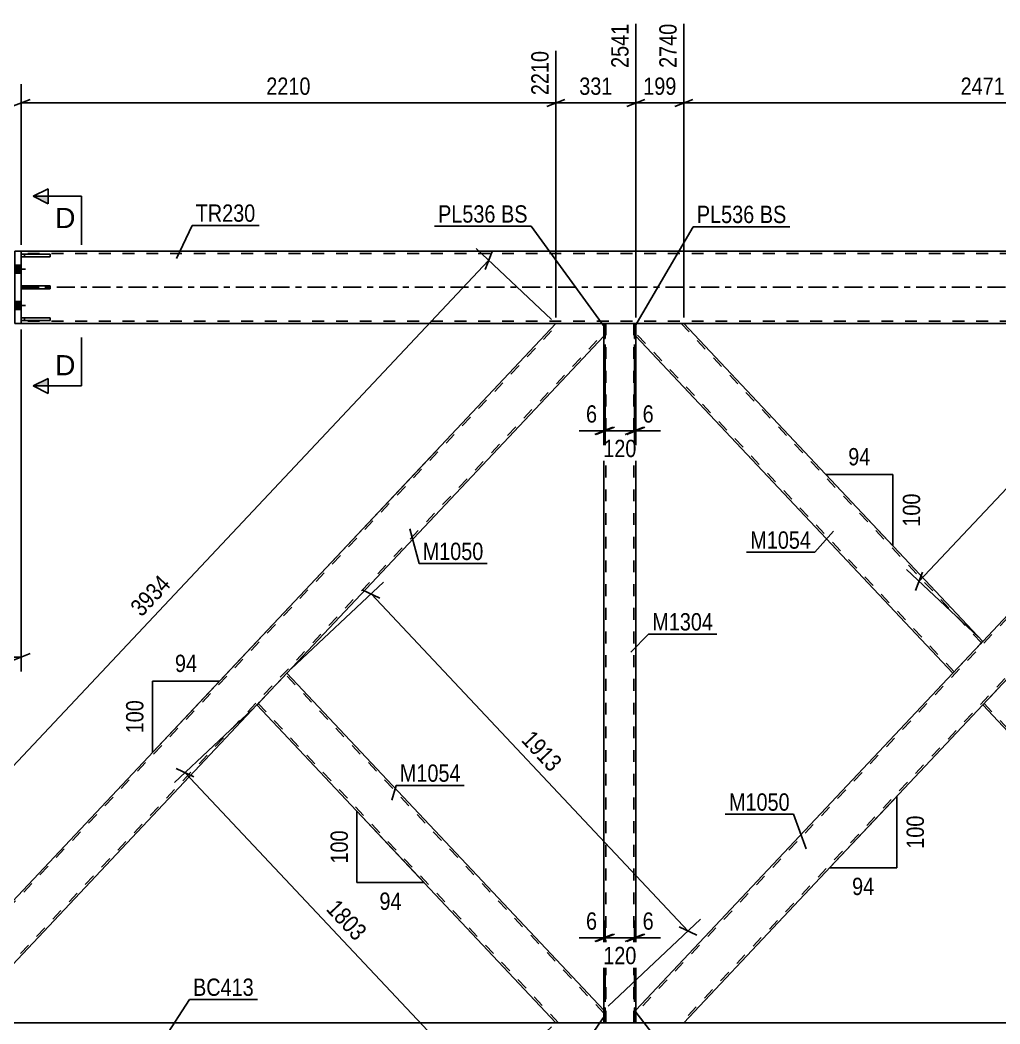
# Model space of a CAD drawing. Header units: millimetres. Extents: x -178 to 1011, y -683 to 158.
# Drawn here: x -0.2 to 161.8, y -121.8 to 44.2 of the extents above; entities that cross this region are included whole.
import ezdxf

# ---------------------------------------------------------------- set-up
doc = ezdxf.new("R2010")
doc.units = ezdxf.units.MM
doc.linetypes.add('DXK_LINE_DOT2', pattern=[3.9198, 1.9599, -1.9599])
doc.linetypes.add('DXK_LINE_DOT3', pattern=[5.9187, 2.979, -0.9799, 0.9799, -0.9799])
doc.styles.add('Arial', font='ARIAL.TTF', dxfattribs={"height": 0.2})
doc.styles.add('Arial Narrow', font='ARIALN.TTF', dxfattribs={"height": 0.2})

# ---------------------------------------------------------------- blocks, each defined once
blk = doc.blocks.new('Part-570387747-7707 - 7586')
at = {"color": 2, "linetype": 'Continuous'}
for p, q in [((-1, -6), (-1, 6)), ((0, 6), (-1, 6)), ((0, -6), (0, 6)), ((-1, -6), (0, -6))]:
    blk.add_line(p, q, dxfattribs=at)
blk = doc.blocks.new('Part-570387747-7638 - 7586')
at = {"color": 7, "linetype": 'DXK_LINE_DOT2'}
for p, q in [((101.64, -6), (96.36, -6)), ((96.36, -8.46), (96.36, -6)), ((96.68, -121.6), (96.68, -6)), ((101.32, -121.6), (101.32, -6)), ((101.64, -8.46), (101.64, -6)), ((96.36, -121.6), (96.36, -119.14)), ((101.64, -121.6), (101.64, -119.14)), ((101.64, -121.6), (96.36, -121.6))]:
    blk.add_line(p, q, dxfattribs=at)
at = {"color": 2, "linetype": 'Continuous'}
for p, q in [((96.36, -119.14), (96.36, -8.46)), ((101.64, -119.14), (101.64, -8.46))]:
    blk.add_line(p, q, dxfattribs=at)
blk = doc.blocks.new('Part-570387747-7793 - 7586')
at = {"color": 2, "linetype": 'Continuous'}
for p, q in [((159, -69.05), (163.94, -63.8)), ((216.36, -119.54), (163.94, -63.8)), ((208.42, -121.6), (159, -69.05)), ((216.36, -121.6), (216.36, -120.47)), ((208.48, -121.6), (216.36, -121.6))]:
    blk.add_line(p, q, dxfattribs=at)
at = {"color": 7, "linetype": 'DXK_LINE_DOT2'}
for p, q in [((216.36, -120), (163.72, -64.03)), ((159.22, -68.82), (159.24, -68.8)), ((208.86, -121.6), (159.22, -68.82)), ((216.36, -120.47), (216.36, -119.54)), ((208.48, -121.6), (208.42, -121.6))]:
    blk.add_line(p, q, dxfattribs=at)
blk = doc.blocks.new('Part-570387747-7798 - 7586')
at = {"color": 2, "linetype": 'Continuous'}
for p, q in [((39.44, -68.59), (43.94, -63.8)), ((96.36, -119.54), (43.94, -63.8)), ((39, -69.05), (39.13, -68.92)), ((88.42, -121.6), (39, -69.05)), ((39.13, -68.92), (39.44, -68.59)), ((96.36, -121.6), (96.36, -120.47)), ((88.48, -121.6), (96.36, -121.6))]:
    blk.add_line(p, q, dxfattribs=at)
at = {"color": 7, "linetype": 'DXK_LINE_DOT2'}
for p, q in [((96.36, -120), (43.72, -64.03)), ((39.36, -68.68), (39.13, -68.92)), ((39.22, -68.82), (39.24, -68.8)), ((88.86, -121.6), (39.22, -68.82)), ((39.27, -68.77), (39.44, -68.59)), ((96.36, -120.47), (96.36, -119.54)), ((88.48, -121.6), (88.42, -121.6))]:
    blk.add_line(p, q, dxfattribs=at)
blk = doc.blocks.new('Part-570387747-7942 - 7586')
at = {"color": 2, "linetype": 'Continuous'}
for p, q in [((101.64, -6), (101.4, -6)), ((101.4, -6), (101.4, -8.46)), ((101.64, -8.46), (101.64, -6)), ((101.4, -8.46), (101.64, -8.46))]:
    blk.add_line(p, q, dxfattribs=at)
blk = doc.blocks.new('Part-570387747-7825 - 7586')
at = {"color": 7, "linetype": 'DXK_LINE_DOT2'}
for p, q in [((208.86, -6), (101.64, -120)), ((208.48, -6), (208.42, -6)), ((216.36, -6), (212.5, -6)), ((216.36, -6.49), (216.36, -6)), ((216.36, -7.59), (109.15, -121.6)), ((216.36, -8.06), (216.36, -7.13)), ((159, -58.55), (154.06, -63.8)), ((163.94, -63.8), (159, -69.05)), ((101.64, -121.6), (101.64, -119.54)), ((108.71, -121.6), (109.33, -121.6)), ((109.59, -121.6), (109.52, -121.6))]:
    blk.add_line(p, q, dxfattribs=at)
at = {"color": 2, "linetype": 'Continuous'}
for p, q in [((208.42, -6), (159, -58.55)), ((212.5, -6), (208.48, -6)), ((216.36, -7.13), (216.36, -6.49)), ((216.36, -8.06), (163.94, -63.8)), ((154.06, -63.8), (101.64, -119.54)), ((109.59, -121.6), (159, -69.05)), ((108.71, -121.6), (101.64, -121.6)), ((109.52, -121.6), (108.71, -121.6)), ((109.52, -121.6), (109.52, -121.6))]:
    blk.add_line(p, q, dxfattribs=at)
blk = doc.blocks.new('Part-570387747-7830 - 7586')
at = {"color": 2, "linetype": 'Continuous'}
for p, q in [((101.64, -6), (109.52, -6)), ((159, -58.55), (109.59, -6)), ((154.06, -63.8), (101.64, -8.06)), ((158.56, -59.01), (154.06, -63.8)), ((158.56, -59.01), (159, -58.55))]:
    blk.add_line(p, q, dxfattribs=at)
at = {"color": 7, "linetype": 'DXK_LINE_DOT2'}
for p, q in [((101.64, -8.06), (101.64, -6)), ((158.78, -58.78), (109.15, -6)), ((109.15, -6), (109.59, -6)), ((154.28, -63.57), (101.64, -7.59)), ((158.97, -58.58), (158.56, -59.01)), ((154.28, -63.57), (154.3, -63.55))]:
    blk.add_line(p, q, dxfattribs=at)
blk = doc.blocks.new('Part-570387747-7835 - 7586')
at = {"color": 2, "linetype": 'Continuous'}
for p, q in [((-18.36, -119.54), (88.42, -6)), ((96.36, -6), (88.48, -6)), ((96.36, -7.13), (96.36, -6)), ((96.36, -8.06), (43.94, -63.8)), ((-10.41, -121.6), (39, -69.05)), ((-18.36, -121.6), (-18.36, -119.54)), ((-10.48, -121.6), (-18.36, -121.6))]:
    blk.add_line(p, q, dxfattribs=at)
at = {"color": 7, "linetype": 'DXK_LINE_DOT2'}
for p, q in [((-18.36, -120), (88.86, -6)), ((88.48, -6), (88.42, -6)), ((-10.85, -121.6), (96.36, -7.59)), ((96.36, -8.06), (96.36, -7.13)), ((43.94, -63.8), (39, -69.05)), ((-10.48, -121.6), (-10.41, -121.6))]:
    blk.add_line(p, q, dxfattribs=at)
blk = doc.blocks.new('Part-570387747-7988 - 7586')
at = {"color": 2, "linetype": 'Continuous'}
for p, q in [((101.64, -119.14), (101.4, -119.14)), ((101.4, -119.14), (101.4, -121.6)), ((101.64, -119.14), (101.64, -121.6)), ((101.64, -121.6), (101.4, -121.6))]:
    blk.add_line(p, q, dxfattribs=at)
blk = doc.blocks.new('Bolt-570387747-7868 - 7586')
at = {"linetype": 'Continuous'}
for points in [[(-1, 3.66), (-1, 2.34), (0, 2.34), (0, 3.66)], [(-1, 3.66), (-1, 2.34), (0, 2.34), (0, 3.66)], [(-1, -2.34), (-1, -3.66), (0, -3.66), (0, -2.34)], [(-1, -2.34), (-1, -3.66), (0, -3.66), (0, -2.34)]]:
    blk.add_hatch(color=1, dxfattribs=at).paths.add_polyline_path(points)
at = {"color": 1, "linetype": 'Continuous'}
for p, q in [((0, 3.66), (-1, 3.66)), ((0, 3.66), (-1, 3.66)), ((0.76, 3), (-4, 3)), ((0.76, 3), (-4, 3)), ((0, 2.34), (-1, 2.34)), ((0, 2.34), (-1, 2.34)), ((0.76, -3), (-4, -3)), ((0.76, -3), (-4, -3)), ((0, -2.34), (-1, -2.34)), ((0, -2.34), (-1, -2.34)), ((0, -3.66), (-1, -3.66)), ((0, -3.66), (-1, -3.66))]:
    blk.add_line(p, q, dxfattribs=at)
blk = doc.blocks.new('Part-570387747-7937 - 7586')
at = {"color": 7, "linetype": 'DXK_LINE_DOT2'}
for p, q in [((101.4, -6), (101.64, -6)), ((101.4, -6), (101.4, -8.46)), ((101.64, -6), (101.64, -8.46)), ((101.4, -8.46), (101.64, -8.46))]:
    blk.add_line(p, q, dxfattribs=at)
blk = doc.blocks.new('Part-570387747-7947 - 7586')
at = {"color": 7, "linetype": 'DXK_LINE_DOT2'}
for p, q in [((96.36, -6), (96.6, -6)), ((96.36, -6), (96.36, -8.46)), ((96.6, -6), (96.6, -8.46)), ((96.36, -8.46), (96.6, -8.46))]:
    blk.add_line(p, q, dxfattribs=at)
blk = doc.blocks.new('Part-570387747-7952 - 7586')
at = {"color": 2, "linetype": 'Continuous'}
for p, q in [((96.6, -6), (96.36, -6)), ((96.36, -6), (96.36, -8.46)), ((96.6, -8.46), (96.6, -6)), ((96.36, -8.46), (96.6, -8.46))]:
    blk.add_line(p, q, dxfattribs=at)
blk = doc.blocks.new('Part-570387747-7983 - 7586')
at = {"color": 7, "linetype": 'DXK_LINE_DOT2'}
for p, q in [((101.4, -121.6), (101.4, -119.14)), ((101.64, -119.14), (101.4, -119.14)), ((101.64, -121.6), (101.64, -119.14)), ((101.64, -121.6), (101.4, -121.6))]:
    blk.add_line(p, q, dxfattribs=at)
blk = doc.blocks.new('Part-570387747-7993 - 7586')
at = {"color": 7, "linetype": 'DXK_LINE_DOT2'}
for p, q in [((96.36, -121.6), (96.36, -119.14)), ((96.6, -119.14), (96.36, -119.14)), ((96.6, -121.6), (96.6, -119.14)), ((96.6, -121.6), (96.36, -121.6))]:
    blk.add_line(p, q, dxfattribs=at)
blk = doc.blocks.new('Part-570387747-7998 - 7586')
at = {"color": 2, "linetype": 'Continuous'}
for p, q in [((96.6, -119.14), (96.36, -119.14)), ((96.36, -119.14), (96.36, -121.6)), ((96.6, -119.14), (96.6, -121.6)), ((96.6, -121.6), (96.36, -121.6))]:
    blk.add_line(p, q, dxfattribs=at)
blk = doc.blocks.new('Part-570387747-8006 - 7586')
at = {"color": 2, "linetype": 'Continuous'}
for p, q in [((0, -0.24), (0, 0.24)), ((0, 0.24), (4.8, 0.24)), ((4.8, 0.24), (4.8, -0.24)), ((4.8, -0.24), (0, -0.24))]:
    blk.add_line(p, q, dxfattribs=at)
at = {"color": 7, "linetype": 'DXK_LINE_DOT2'}
blk.add_line((0.6, -0.24), (0.6, 0.24), dxfattribs=at)
blk = doc.blocks.new('Part-570387747-8007 - 7586')
at = {"color": 2, "linetype": 'Continuous'}
for p, q in [((4.8, 5.5), (0, 5.5)), ((0, 5.5), (0, 5.02)), ((4.8, 5.02), (0, 5.02)), ((4.8, 5.2), (4.8, 5.5)), ((4.8, 5.2), (4.8, 5.02))]:
    blk.add_line(p, q, dxfattribs=at)
at = {"color": 7, "linetype": 'DXK_LINE_DOT2'}
for p, q in [((0.6, 5.02), (0.6, 5.5)), ((4.8, 5.2), (4.8, 5.2))]:
    blk.add_line(p, q, dxfattribs=at)
blk = doc.blocks.new('Part-570387747-8008 - 7586')
at = {"color": 2, "linetype": 'Continuous'}
for p, q in [((0, -5.5), (0, -5.02)), ((4.8, -5.02), (0, -5.02)), ((4.8, -5.5), (0, -5.5)), ((4.8, -5.2), (4.8, -5.02)), ((4.8, -5.5), (4.8, -5.2))]:
    blk.add_line(p, q, dxfattribs=at)
at = {"color": 7, "linetype": 'DXK_LINE_DOT2'}
for p, q in [((0.6, -5.5), (0.6, -5.02)), ((4.8, -5.2), (4.8, -5.2))]:
    blk.add_line(p, q, dxfattribs=at)
blk = doc.blocks.new('Part-570387747-8009 - 7586')
at = {"color": 7, "linetype": 'DXK_LINE_DOT2'}
for p, q in [((4.8, 0.24), (0, 0.24)), ((0, 0.24), (0, -0.24)), ((0.6, -0.24), (0.6, 0.24)), ((4.8, -0.24), (4.8, 0.24)), ((0, -0.24), (4.8, -0.24))]:
    blk.add_line(p, q, dxfattribs=at)
blk = doc.blocks.new('Part-570387747-8010 - 7586')
at = {"color": 7, "linetype": 'DXK_LINE_DOT2'}
for p, q in [((4.8, 5.5), (0, 5.5)), ((0, 5.5), (0, 5.02)), ((0, 5.02), (4.8, 5.02)), ((0.6, 5.5), (0.6, 5.02)), ((4.8, 5.02), (4.8, 5.5))]:
    blk.add_line(p, q, dxfattribs=at)
blk = doc.blocks.new('Part-570387747-8011 - 7586')
at = {"color": 7, "linetype": 'DXK_LINE_DOT2'}
for p, q in [((4.8, -5.02), (0, -5.02)), ((0, -5.02), (0, -5.5)), ((0, -5.5), (4.8, -5.5)), ((0.6, -5.5), (0.6, -5.02)), ((4.8, -5.5), (4.8, -5.02))]:
    blk.add_line(p, q, dxfattribs=at)
blk = doc.blocks.new('Part-570387747-8058 - 7586')
at = {"color": 7, "linetype": 'DXK_LINE_DOT2'}
for p, q in [((798, -121.6), (-18.36, -121.6)), ((96.36, -121.6), (88.48, -121.6)), ((96.6, -121.6), (96.36, -121.6)), ((109.52, -121.6), (101.4, -121.6))]:
    blk.add_line(p, q, dxfattribs=at)
at = {"color": 2, "linetype": 'Continuous'}
for p, q in [((88.48, -121.6), (-10.48, -121.6)), ((96.36, -121.6), (96.36, -121.6)), ((101.4, -121.6), (96.6, -121.6)), ((208.48, -121.6), (109.52, -121.6))]:
    blk.add_line(p, q, dxfattribs=at)
blk = doc.blocks.new('Part-570387747-8063 - 7586')
at = {"color": 2, "linetype": 'Continuous'}
for p, q in [((217, 6), (0, 6)), ((88.48, -6), (0, -6)), ((96.36, -6), (96.36, -6)), ((101.4, -6), (96.6, -6)), ((208.48, -6), (109.52, -6))]:
    blk.add_line(p, q, dxfattribs=at)
at = {"color": 7, "linetype": 'DXK_LINE_DOT2'}
for p, q in [((0, -6), (0, 6)), ((838, 5.6), (0, 5.6)), ((838, -5.6), (0, -5.6)), ((96.6, -6), (88.48, -6)), ((109.52, -6), (101.4, -6))]:
    blk.add_line(p, q, dxfattribs=at)
at = {"color": 7, "linetype": 'DXK_LINE_DOT3'}
blk.add_line((0, 0), (838, 0), dxfattribs=at)
blk = doc.blocks.new('AngleDimension-570387747-18949 - 7586')
at = {"color": 7, "linetype": 'Continuous'}
for p, q in [((144.77, -84.18), (133.67, -95.99)), ((144.77, -84.18), (144.77, -95.99)), ((139.02, -90.3), (133.67, -95.99)), ((144.77, -95.99), (133.67, -95.99))]:
    blk.add_line(p, q, dxfattribs=at)
at = {"color": 0}
for points in [[(149.87, -86.74), (145.67, -86.74), (145.67, -93.43), (149.87, -93.43)], [(141.65, -101.09), (141.65, -96.89), (136.8, -96.89), (136.8, -101.09)]]:
    blk.add_wipeout(points, dxfattribs=at)
at = {"color": 3, "style": 'Arial Narrow'}
blk.add_text('100', height=2.863, rotation=90.0002, dxfattribs=at).set_placement((149.27, -92.83))
blk.add_text('94', height=2.863, dxfattribs=at).set_placement((137.4, -100.49))
blk = doc.blocks.new('StraightDimension-570387747-17441 - 7586')
at = {"color": 7, "linetype": 'Continuous'}
for p, q in [((96.6, -9.46), (96.6, -26.57)), ((101.4, -9.46), (101.4, -26.57)), ((95.1, -24.32), (98.1, -23.12)), ((102.9, -23.12), (99.9, -24.32)), ((96.6, -23.72), (101.4, -23.72))]:
    blk.add_line(p, q, dxfattribs=at)
at = {"color": 0}
blk.add_wipeout([(102.34, -28.67), (102.34, -24.47), (95.66, -24.47), (95.66, -28.67)], dxfattribs=at)
at = {"color": 3, "style": 'Arial Narrow'}
blk.add_text('120', height=2.863, dxfattribs=at).set_placement((96.26, -28.07))
blk = doc.blocks.new('AngleDimension-570387747-9223 - 7586')
at = {"color": 7, "linetype": 'Continuous'}
for p, q in [((69.08, -26.57), (32.83, -65.11)), ((21.73, -65.11), (32.83, -65.11)), ((21.73, -76.91), (32.83, -65.11)), ((21.73, -76.91), (21.73, -65.11))]:
    blk.add_line(p, q, dxfattribs=at)
at = {"color": 0}
for points in [[(29.71, -64.21), (29.71, -60.01), (24.85, -60.01), (24.85, -64.21)], [(20.83, -67.67), (16.63, -67.67), (16.63, -74.35), (20.83, -74.35)]]:
    blk.add_wipeout(points, dxfattribs=at)
at = {"color": 3, "style": 'Arial Narrow'}
blk.add_text('94', height=2.863, dxfattribs=at).set_placement((25.45, -63.61))
blk.add_text('100', height=2.863, rotation=90.0002, dxfattribs=at).set_placement((20.23, -73.75))
blk = doc.blocks.new('AngleDimension-570387747-18935 - 7586')
at = {"color": 7, "linetype": 'Continuous'}
for p, q in [((133.04, -30.94), (133.04, -30.94)), ((144.14, -30.94), (133.04, -30.94)), ((144.14, -42.74), (133.04, -30.94)), ((144.14, -42.74), (144.14, -30.94))]:
    blk.add_line(p, q, dxfattribs=at)
at = {"color": 0}
for points in [[(141.02, -30.04), (141.02, -25.84), (136.16, -25.84), (136.16, -30.04)], [(149.24, -33.5), (145.04, -33.5), (145.04, -40.18), (149.24, -40.18)]]:
    blk.add_wipeout(points, dxfattribs=at)
at = {"color": 3, "style": 'Arial Narrow'}
blk.add_text('94', height=2.863, dxfattribs=at).set_placement((136.76, -29.44))
blk.add_text('100', height=2.863, rotation=90.0002, dxfattribs=at).set_placement((148.64, -39.58))
blk = doc.blocks.new('StraightDimension-570387747-17440 - 7586')
at = {"color": 7, "linetype": 'Continuous'}
for p, q in [((101.4, -9.46), (101.4, -26.12)), ((101.64, -9.46), (101.64, -26.12)), ((99.9, -24.32), (102.9, -23.12)), ((103.14, -23.12), (100.14, -24.32)), ((101.4, -23.72), (101.64, -23.72))]:
    blk.add_line(p, q, dxfattribs=at)
at = {"color": 0}
blk.add_wipeout([(105.19, -22.97), (105.19, -18.77), (102.17, -18.77), (102.17, -22.97)], dxfattribs=at)
at = {"color": 7, "linetype": 'Continuous'}
blk.add_line((101.64, -23.72), (105.72, -23.72), dxfattribs=at)
blk.add_line((101.64, -23.72), (105.72, -23.72), dxfattribs=at)
at = {"color": 3, "style": 'Arial Narrow'}
blk.add_text('6', height=2.86, dxfattribs=at).set_placement((102.77, -22.37))
blk = doc.blocks.new('StraightDimension-570387747-8314 - 7586')
at = {"color": 7, "linetype": 'Continuous'}
for p, q in [((0, -7), (0, -63.55)), ((-40, -120.6), (-40, -58.3)), ((-38.5, -60.55), (-41.5, -61.75)), ((-40, -61.15), (0, -61.15)), ((-1.5, -61.75), (1.5, -60.55))]:
    blk.add_line(p, q, dxfattribs=at)
at = {"color": 0}
blk.add_wipeout([(-15.74, -60.4), (-15.74, -56.2), (-24.26, -56.2), (-24.26, -60.4)], dxfattribs=at)
at = {"color": 3, "style": 'Arial Narrow'}
blk.add_text('1000', height=2.863, dxfattribs=at).set_placement((-23.66, -59.8))
blk = doc.blocks.new('StraightDimension-570387747-17517 - 7586')
at = {"color": 7, "linetype": 'Continuous'}
for p, q in [((96.36, -118.14), (96.36, -104.72)), ((96.6, -118.14), (96.6, -104.72)), ((94.86, -108.17), (97.86, -106.97)), ((98.1, -106.97), (95.1, -108.17)), ((96.36, -107.57), (96.6, -107.57))]:
    blk.add_line(p, q, dxfattribs=at)
at = {"color": 0}
blk.add_wipeout([(95.84, -106.82), (95.84, -102.62), (92.81, -102.62), (92.81, -106.82)], dxfattribs=at)
at = {"color": 7, "linetype": 'Continuous'}
blk.add_line((96.36, -107.57), (92.28, -107.57), dxfattribs=at)
blk.add_line((96.36, -107.57), (92.28, -107.57), dxfattribs=at)
at = {"color": 3, "style": 'Arial Narrow'}
blk.add_text('6', height=2.86, dxfattribs=at).set_placement((93.41, -106.22))
blk = doc.blocks.new('StraightDimension-570387747-8250 - 7586')
at = {"color": 7, "linetype": 'Continuous'}
for p, q in [((38.27, -69.74), (25.36, -81.88)), ((28.58, -80.92), (25.65, -79.55)), ((27.11, -80.23), (76.53, -132.78)), ((87.69, -122.29), (74.78, -134.42)), ((75.06, -132.1), (77.99, -133.46))]:
    blk.add_line(p, q, dxfattribs=at)
at = {"color": 0}
blk.add_wipeout([(55.28, -109.09), (58.34, -106.22), (52.51, -100.02), (49.45, -102.89)], dxfattribs=at)
at = {"color": 3, "style": 'Arial Narrow'}
blk.add_text('1803', height=2.863, rotation=-46.7591, dxfattribs=at).set_placement((50.3, -102.92))
blk = doc.blocks.new('StraightDimension-570387747-8271 - 7586')
at = {"color": 7, "linetype": 'Continuous'}
for p, q in [((44.67, -63.11), (59.95, -48.75)), ((59.33, -51.38), (56.4, -50.02)), ((57.87, -50.7), (110.29, -106.44)), ((97.09, -118.85), (112.36, -104.49)), ((108.82, -105.76), (111.75, -107.12))]:
    blk.add_line(p, q, dxfattribs=at)
at = {"color": 0}
blk.add_wipeout([(87.54, -81.16), (90.6, -78.28), (84.77, -72.08), (81.71, -74.96)], dxfattribs=at)
at = {"color": 3, "style": 'Arial Narrow'}
blk.add_text('1913', height=2.863, rotation=-46.7591, dxfattribs=at).set_placement((82.56, -74.98))
blk = doc.blocks.new('StraightDimension-570387747-8286 - 7586')
at = {"color": 7, "linetype": 'Continuous'}
for p, q in [((87.69, -5.31), (75.24, 6.4)), ((76.72, 2.94), (77.9, 5.95)), ((-30.49, -110.19), (77.31, 4.44)), ((-19.09, -120.91), (-32.57, -108.24)), ((-29.9, -108.69), (-31.08, -111.69))]:
    blk.add_line(p, q, dxfattribs=at)
at = {"color": 0}
blk.add_wipeout([(25.78, -49.26), (22.72, -46.38), (16.89, -52.58), (19.95, -55.46)], dxfattribs=at)
at = {"color": 3, "style": 'Arial Narrow'}
blk.add_text('3934', height=2.863, rotation=46.7591, dxfattribs=at).set_placement((19.92, -54.61))
blk = doc.blocks.new('StraightDimension-570387747-8761 - 7586')
at = {"color": 7, "linetype": 'Continuous'}
for p, q in [((109.59, -5), (109.59, 43.59)), ((208.42, -5), (208.42, 39.09)), ((111.09, 31.08), (108.09, 29.88)), ((109.59, 30.48), (208.42, 30.48)), ((206.92, 29.88), (209.92, 31.08))]:
    blk.add_line(p, q, dxfattribs=at)
at = {"color": 0, "linetype": 'Continuous'}
blk.add_wipeout([(207.82, 39.69), (203.62, 39.69), (203.62, 31.18), (207.82, 31.18)], dxfattribs=at)
at = {"color": 0}
blk.add_wipeout([(163.26, 31.23), (163.26, 35.43), (154.74, 35.43), (154.74, 31.23)], dxfattribs=at)
at = {"color": 3, "linetype": 'Continuous', "style": 'Arial Narrow'}
blk.add_text('5210', height=2.863, rotation=90.0002, dxfattribs=at).set_placement((207.22, 31.78))
at = {"color": 3, "style": 'Arial Narrow'}
blk.add_text('2471', height=2.863, dxfattribs=at).set_placement((155.34, 31.83))
blk = doc.blocks.new('StraightDimension-570387747-8762 - 7586')
at = {"color": 7, "linetype": 'Continuous'}
for p, q in [((101.64, -5), (101.64, 43.59)), ((109.59, -5), (109.59, 43.59)), ((100.14, 29.88), (103.14, 31.08)), ((101.64, 30.48), (109.59, 30.48)), ((111.09, 31.08), (108.09, 29.88))]:
    blk.add_line(p, q, dxfattribs=at)
at = {"color": 0}
blk.add_wipeout([(108.96, 31.23), (108.96, 35.43), (102.27, 35.43), (102.27, 31.23)], dxfattribs=at)
at = {"color": 3, "style": 'Arial Narrow'}
blk.add_text('199', height=2.863, dxfattribs=at).set_placement((102.87, 31.83))
at = {"color": 0, "linetype": 'Continuous'}
blk.add_wipeout([(108.99, 44.19), (104.79, 44.19), (104.79, 35.68), (108.99, 35.68)], dxfattribs=at)
at = {"color": 3, "linetype": 'Continuous', "style": 'Arial Narrow'}
blk.add_text('2740', height=2.863, rotation=90.0002, dxfattribs=at).set_placement((108.39, 36.28))
blk = doc.blocks.new('StraightDimension-570387747-8763 - 7586')
at = {"color": 7, "linetype": 'Continuous'}
for p, q in [((101.64, -5), (101.64, 43.59)), ((88.42, -5), (88.42, 39.09)), ((89.92, 31.08), (86.92, 29.88)), ((88.42, 30.48), (101.64, 30.48)), ((100.14, 29.88), (103.14, 31.08))]:
    blk.add_line(p, q, dxfattribs=at)
at = {"color": 0}
blk.add_wipeout([(98.37, 31.23), (98.37, 35.43), (91.69, 35.43), (91.69, 31.23)], dxfattribs=at)
at = {"color": 3, "style": 'Arial Narrow'}
blk.add_text('331', height=2.863, dxfattribs=at).set_placement((92.29, 31.83))
at = {"color": 0, "linetype": 'Continuous'}
blk.add_wipeout([(101.04, 44.19), (96.84, 44.19), (96.84, 35.68), (101.04, 35.68)], dxfattribs=at)
at = {"color": 3, "linetype": 'Continuous', "style": 'Arial Narrow'}
blk.add_text('2541', height=2.863, rotation=90.0002, dxfattribs=at).set_placement((100.44, 36.28))
blk = doc.blocks.new('StraightDimension-570387747-8764 - 7586')
at = {"color": 7, "linetype": 'Continuous'}
for p, q in [((88.42, -5), (88.42, 39.09)), ((0, 7), (0, 33.61)), ((1.5, 31.08), (-1.5, 29.88)), ((0, 30.48), (88.42, 30.48)), ((86.92, 29.88), (89.92, 31.08))]:
    blk.add_line(p, q, dxfattribs=at)
at = {"color": 0, "linetype": 'Continuous'}
for points in [[(87.82, 39.69), (83.62, 39.69), (83.62, 31.18), (87.82, 31.18)], [(-0.6, 34.21), (-4.8, 34.21), (-4.8, 31.18), (-0.6, 31.18)]]:
    blk.add_wipeout(points, dxfattribs=at)
at = {"color": 0}
blk.add_wipeout([(48.46, 31.23), (48.46, 35.43), (39.95, 35.43), (39.95, 31.23)], dxfattribs=at)
at = {"color": 3, "linetype": 'Continuous', "style": 'Arial Narrow'}
for s, height, p in [('2210', 2.863, (87.22, 31.78)), ('0', 2.86, (-1.2, 31.78))]:
    blk.add_text(s, height=height, rotation=90.0002, dxfattribs=at).set_placement(p)
at = {"color": 3, "style": 'Arial Narrow'}
blk.add_text('2210', height=2.863, dxfattribs=at).set_placement((40.55, 31.83))
blk = doc.blocks.new('StraightDimension-570387747-9189 - 7586')
at = {"color": 7, "linetype": 'Continuous'}
for p, q in [((207.69, -5.31), (195.79, 5.88)), ((197.27, 2.42), (198.45, 5.43)), ((148.45, -48.62), (197.86, 3.93)), ((158.27, -57.86), (146.37, -46.67)), ((149.04, -47.12), (147.86, -50.12))]:
    blk.add_line(p, q, dxfattribs=at)
at = {"color": 0}
blk.add_wipeout([(175.52, -18.73), (172.46, -15.86), (166.63, -22.06), (169.69, -24.93)], dxfattribs=at)
at = {"color": 3, "style": 'Arial Narrow'}
blk.add_text('1803', height=2.863, rotation=46.7591, dxfattribs=at).set_placement((169.67, -24.09))
blk = doc.blocks.new('AngleDimension-570387747-9237 - 7586')
at = {"color": 7, "linetype": 'Continuous'}
for p, q in [((55.54, -86.64), (66.64, -98.44)), ((55.54, -86.64), (55.54, -98.44)), ((60.39, -91.8), (66.64, -98.44)), ((55.54, -98.44), (66.64, -98.44))]:
    blk.add_line(p, q, dxfattribs=at)
at = {"color": 0}
for points in [[(54.64, -89.2), (50.44, -89.2), (50.44, -95.88), (54.64, -95.88)], [(63.51, -103.54), (63.51, -99.34), (58.66, -99.34), (58.66, -103.54)]]:
    blk.add_wipeout(points, dxfattribs=at)
at = {"color": 3, "style": 'Arial Narrow'}
blk.add_text('100', height=2.863, rotation=90.0002, dxfattribs=at).set_placement((54.04, -95.28))
blk.add_text('94', height=2.863, dxfattribs=at).set_placement((59.26, -102.94))
blk = doc.blocks.new('StraightDimension-570387747-17442 - 7586')
at = {"color": 7, "linetype": 'Continuous'}
for p, q in [((96.36, -9.46), (96.36, -26.12)), ((96.6, -9.46), (96.6, -26.12)), ((94.86, -24.32), (97.86, -23.12)), ((98.1, -23.12), (95.1, -24.32)), ((96.36, -23.72), (96.6, -23.72))]:
    blk.add_line(p, q, dxfattribs=at)
at = {"color": 0}
blk.add_wipeout([(95.84, -22.97), (95.84, -18.77), (92.81, -18.77), (92.81, -22.97)], dxfattribs=at)
at = {"color": 7, "linetype": 'Continuous'}
blk.add_line((96.36, -23.72), (92.28, -23.72), dxfattribs=at)
blk.add_line((96.36, -23.72), (92.28, -23.72), dxfattribs=at)
at = {"color": 3, "style": 'Arial Narrow'}
blk.add_text('6', height=2.86, dxfattribs=at).set_placement((93.41, -22.37))
blk = doc.blocks.new('StraightDimension-570387747-17515 - 7586')
at = {"color": 7, "linetype": 'Continuous'}
for p, q in [((101.4, -118.14), (101.4, -104.72)), ((101.64, -118.14), (101.64, -104.72)), ((99.9, -108.17), (102.9, -106.97)), ((103.14, -106.97), (100.14, -108.17)), ((101.4, -107.57), (101.64, -107.57))]:
    blk.add_line(p, q, dxfattribs=at)
at = {"color": 0}
blk.add_wipeout([(105.19, -106.82), (105.19, -102.62), (102.17, -102.62), (102.17, -106.82)], dxfattribs=at)
at = {"color": 7, "linetype": 'Continuous'}
blk.add_line((101.64, -107.57), (105.72, -107.57), dxfattribs=at)
blk.add_line((101.64, -107.57), (105.72, -107.57), dxfattribs=at)
at = {"color": 3, "style": 'Arial Narrow'}
blk.add_text('6', height=2.86, dxfattribs=at).set_placement((102.77, -106.22))
blk = doc.blocks.new('StraightDimension-570387747-17516 - 7586')
at = {"color": 7, "linetype": 'Continuous'}
for p, q in [((96.6, -118.14), (96.6, -105.17)), ((101.4, -118.14), (101.4, -105.17)), ((95.1, -108.17), (98.1, -106.97)), ((96.6, -107.57), (101.4, -107.57)), ((102.9, -106.97), (99.9, -108.17))]:
    blk.add_line(p, q, dxfattribs=at)
at = {"color": 0}
blk.add_wipeout([(102.34, -112.52), (102.34, -108.32), (95.66, -108.32), (95.66, -112.52)], dxfattribs=at)
at = {"color": 3, "style": 'Arial Narrow'}
blk.add_text('120', height=2.863, dxfattribs=at).set_placement((96.26, -111.92))
blk = doc.blocks.new('Mark-570387747-7634 - 7586')
at = {"color": 0}
blk.add_wipeout([(114.41, -56.74), (114.41, -53.74), (104.36, -53.74), (104.36, -56.74)], dxfattribs=at)
blk.add_wipeout([(114.41, -56.74), (114.41, -53.74), (104.36, -53.74), (104.36, -56.74)], dxfattribs=at)
at = {"color": 30, "linetype": 'Continuous'}
for p, q in [((100.79, -60.34), (103.76, -57.34)), ((103.76, -57.34), (115.01, -57.34))]:
    blk.add_line(p, q, dxfattribs=at)
at = {"color": 3, "style": 'Arial Narrow'}
blk.add_text('M1304', height=2.863, dxfattribs=at).set_placement((104.36, -56.74))
blk = doc.blocks.new('Mark-570387747-7794 - 7586')
at = {"color": 0}
blk.add_wipeout([(72.68, -81.76), (72.68, -78.76), (62.63, -78.76), (62.63, -81.76)], dxfattribs=at)
blk.add_wipeout([(72.68, -81.76), (72.68, -78.76), (62.63, -78.76), (62.63, -81.76)], dxfattribs=at)
at = {"color": 30, "linetype": 'Continuous'}
for p, q in [((61.32, -84.82), (62.03, -82.36)), ((62.03, -82.36), (73.28, -82.36))]:
    blk.add_line(p, q, dxfattribs=at)
at = {"color": 3, "style": 'Arial Narrow'}
blk.add_text('M1054', height=2.863, dxfattribs=at).set_placement((62.63, -81.76))
blk = doc.blocks.new('Mark-570387747-7821 - 7586')
at = {"color": 0}
blk.add_wipeout([(127.09, -86.54), (127.09, -83.54), (117.04, -83.54), (117.04, -86.54)], dxfattribs=at)
blk.add_wipeout([(127.09, -86.54), (127.09, -83.54), (117.04, -83.54), (117.04, -86.54)], dxfattribs=at)
at = {"color": 30, "linetype": 'Continuous'}
for p in [(116.44, -87.14), (129.81, -92.86)]:
    blk.add_line(p, (127.69, -87.14), dxfattribs=at)
at = {"color": 3, "style": 'Arial Narrow'}
blk.add_text('M1050', height=2.863, dxfattribs=at).set_placement((117.04, -86.54))
blk = doc.blocks.new('Mark-570387747-7826 - 7586')
at = {"color": 0}
blk.add_wipeout([(130.62, -43.22), (130.62, -40.22), (120.56, -40.22), (120.56, -43.22)], dxfattribs=at)
blk.add_wipeout([(130.62, -43.22), (130.62, -40.22), (120.56, -40.22), (120.56, -43.22)], dxfattribs=at)
at = {"color": 30, "linetype": 'Continuous'}
for p in [(134.31, -40.32), (119.96, -43.82)]:
    blk.add_line(p, (131.22, -43.82), dxfattribs=at)
at = {"color": 3, "style": 'Arial Narrow'}
blk.add_text('M1054', height=2.863, dxfattribs=at).set_placement((120.56, -43.22))
blk = doc.blocks.new('Mark-570387747-7831 - 7586')
at = {"color": 0}
blk.add_wipeout([(76.45, -45.09), (76.45, -42.09), (66.4, -42.09), (66.4, -45.09)], dxfattribs=at)
blk.add_wipeout([(76.45, -45.09), (76.45, -42.09), (66.4, -42.09), (66.4, -45.09)], dxfattribs=at)
at = {"color": 30, "linetype": 'Continuous'}
for p, q in [((64.27, -39.94), (65.8, -45.69)), ((65.8, -45.69), (77.05, -45.69))]:
    blk.add_line(p, q, dxfattribs=at)
at = {"color": 3, "style": 'Arial Narrow'}
blk.add_text('M1050', height=2.863, dxfattribs=at).set_placement((66.4, -45.09))
blk = doc.blocks.new('MarkSet-570387747-19007 - 7586')
at = {"color": 0}
for points in [[(127.74, -139.74), (127.74, -136.74), (118.23, -136.74), (118.23, -139.74)], [(133.02, -139.74), (133.02, -136.74), (128.64, -136.74), (128.64, -139.74)]]:
    blk.add_wipeout(points, dxfattribs=at)
for points in [[(127.74, -139.74), (127.74, -136.74), (118.23, -136.74), (118.23, -139.74)], [(133.02, -139.74), (133.02, -136.74), (128.64, -136.74), (128.64, -139.74)]]:
    blk.add_wipeout(points, dxfattribs=at)
at = {"color": 30, "linetype": 'Continuous'}
for p, q in [((101.46, -119.64), (117.63, -140.34)), ((117.63, -140.34), (133.62, -140.34))]:
    blk.add_line(p, q, dxfattribs=at)
at = {"color": 3, "style": 'Arial Narrow'}
for s, p in [('PL536', (118.23, -139.74)), ('BS', (128.64, -139.74))]:
    blk.add_text(s, height=2.863, dxfattribs=at).set_placement(p)
blk = doc.blocks.new('Mark-570387747-8054 - 7586')
at = {"color": 0}
blk.add_wipeout([(38.49, -117.16), (38.49, -114.16), (28.44, -114.16), (28.44, -117.16)], dxfattribs=at)
blk.add_wipeout([(38.49, -117.16), (38.49, -114.16), (28.44, -114.16), (28.44, -117.16)], dxfattribs=at)
at = {"color": 30, "linetype": 'Continuous'}
for p, q in [((23.74, -124.14), (27.84, -117.76)), ((27.84, -117.76), (39.09, -117.76))]:
    blk.add_line(p, q, dxfattribs=at)
at = {"color": 3, "style": 'Arial Narrow'}
blk.add_text('BC413', height=2.863, dxfattribs=at).set_placement((28.44, -117.16))
blk = doc.blocks.new('Mark-570387747-8059 - 7586')
at = {"color": 0}
blk.add_wipeout([(38.75, 10.84), (38.75, 13.84), (28.88, 13.84), (28.88, 10.84)], dxfattribs=at)
blk.add_wipeout([(38.75, 10.84), (38.75, 13.84), (28.88, 13.84), (28.88, 10.84)], dxfattribs=at)
at = {"color": 30, "linetype": 'Continuous'}
for p, q in [((25.69, 4.76), (28.28, 10.24)), ((28.28, 10.24), (39.35, 10.24))]:
    blk.add_line(p, q, dxfattribs=at)
at = {"color": 3, "style": 'Arial Narrow'}
blk.add_text('TR230', height=2.863, dxfattribs=at).set_placement((28.88, 10.84))
blk = doc.blocks.new('SectionMark-570387747-9550 - 7586')
at = {"linetype": 'Continuous'}
for points in [[(4.5, 15.05), (4.5, 13.8), (2, 15.05)], [(4.5, -15.05), (4.5, -16.3), (2, -16.3)]]:
    blk.add_hatch(color=6, dxfattribs=at).paths.add_polyline_path(points)
at = {"color": 6, "linetype": 'Continuous'}
for p, q in [((2, 15.05), (4.5, 16.3)), ((10, 15.05), (2, 15.05)), ((2, 15.05), (4.5, 13.8)), ((4.5, 13.8), (4.5, 16.3)), ((10, 15.05), (10, 7.05)), ((10, -16.3), (10, -8.3)), ((2, -16.3), (4.5, -15.05)), ((10, -16.3), (2, -16.3)), ((4.5, -17.55), (2, -16.3)), ((4.5, -15.05), (4.5, -17.55))]:
    blk.add_line(p, q, dxfattribs=at)
at = {"color": 0, "linetype": 'Continuous'}
for points in [[(9, 9.8), (9, 13.3), (5.63, 13.3), (5.63, 9.8)], [(9, -14.55), (9, -11.05), (5.63, -11.05), (5.63, -14.55)]]:
    blk.add_wipeout(points, dxfattribs=at)
at = {"color": 3, "linetype": 'Continuous', "style": 'Arial'}
for p in [(5.63, 9.8), (5.63, -14.55)]:
    blk.add_text('D', height=3.34, dxfattribs=at).set_placement(p)
blk = doc.blocks.new('MarkSet-570387747-9635 - 7586')
at = {"color": 0}
for points in [[(78.46, 10.7), (78.46, 13.7), (68.95, 13.7), (68.95, 10.7)], [(83.74, 10.7), (83.74, 13.7), (79.36, 13.7), (79.36, 10.7)]]:
    blk.add_wipeout(points, dxfattribs=at)
for points in [[(78.46, 10.7), (78.46, 13.7), (68.95, 13.7), (68.95, 10.7)], [(83.74, 10.7), (83.74, 13.7), (79.36, 13.7), (79.36, 10.7)]]:
    blk.add_wipeout(points, dxfattribs=at)
at = {"color": 30, "linetype": 'Continuous'}
for p in [(68.35, 10.1), (96.42, -6.5)]:
    blk.add_line(p, (84.34, 10.1), dxfattribs=at)
at = {"color": 3, "style": 'Arial Narrow'}
for s, p in [('PL536', (68.95, 10.7)), ('BS', (79.36, 10.7))]:
    blk.add_text(s, height=2.863, dxfattribs=at).set_placement(p)
blk = doc.blocks.new('MarkSet-570387747-9641 - 7586')
at = {"color": 0}
for points in [[(121.24, 10.63), (121.24, 13.63), (111.73, 13.63), (111.73, 10.63)], [(126.52, 10.63), (126.52, 13.63), (122.14, 13.63), (122.14, 10.63)]]:
    blk.add_wipeout(points, dxfattribs=at)
for points in [[(121.24, 10.63), (121.24, 13.63), (111.73, 13.63), (111.73, 10.63)], [(126.52, 10.63), (126.52, 13.63), (122.14, 13.63), (122.14, 10.63)]]:
    blk.add_wipeout(points, dxfattribs=at)
at = {"color": 30, "linetype": 'Continuous'}
for p, q in [((101.46, -6.5), (111.13, 10.03)), ((111.13, 10.03), (127.12, 10.03))]:
    blk.add_line(p, q, dxfattribs=at)
at = {"color": 3, "style": 'Arial Narrow'}
for s, p in [('PL536', (111.73, 10.63)), ('BS', (122.14, 10.63))]:
    blk.add_text(s, height=2.863, dxfattribs=at).set_placement(p)
blk = doc.blocks.new('MarkSet-570387747-9647 - 7586')
at = {"color": 0}
for points in [[(75.11, -142.14), (75.11, -139.14), (65.61, -139.14), (65.61, -142.14)], [(80.4, -142.14), (80.4, -139.14), (76.01, -139.14), (76.01, -142.14)]]:
    blk.add_wipeout(points, dxfattribs=at)
for points in [[(75.11, -142.14), (75.11, -139.14), (65.61, -139.14), (65.61, -142.14)], [(80.4, -142.14), (80.4, -139.14), (76.01, -139.14), (76.01, -142.14)]]:
    blk.add_wipeout(points, dxfattribs=at)
at = {"color": 30, "linetype": 'Continuous'}
for p in [(96.42, -120.6), (65.01, -142.74)]:
    blk.add_line(p, (81, -142.74), dxfattribs=at)
at = {"color": 3, "style": 'Arial Narrow'}
for s, p in [('PL536', (65.61, -142.14)), ('BS', (76.01, -142.14))]:
    blk.add_text(s, height=2.863, dxfattribs=at).set_placement(p)

msp = doc.modelspace()

# ---------------------------------------------------------------- block references
for name in ['Part-570387747-8063 - 7586', 'Part-570387747-7707 - 7586', 'Part-570387747-8007 - 7586', 'Part-570387747-8010 - 7586', 'Bolt-570387747-7868 - 7586', 'Part-570387747-8006 - 7586', 'Part-570387747-8009 - 7586', 'Part-570387747-7835 - 7586', 'Part-570387747-8008 - 7586', 'Part-570387747-8011 - 7586', 'Part-570387747-7638 - 7586', 'Part-570387747-7947 - 7586', 'Part-570387747-7952 - 7586', 'Part-570387747-7942 - 7586', 'Part-570387747-7937 - 7586', 'Part-570387747-7825 - 7586', 'Part-570387747-7830 - 7586', 'Part-570387747-7798 - 7586', 'Part-570387747-7793 - 7586', 'Part-570387747-7993 - 7586', 'Part-570387747-7998 - 7586', 'Part-570387747-7988 - 7586', 'Part-570387747-7983 - 7586', 'Part-570387747-8058 - 7586']:
    msp.add_blockref(name, (0, 0))

# ---------------------------------------------------------------- next in the draw order: block references
for name in ['StraightDimension-570387747-8761 - 7586', 'StraightDimension-570387747-8314 - 7586', 'StraightDimension-570387747-17441 - 7586', 'AngleDimension-570387747-18935 - 7586', 'AngleDimension-570387747-9223 - 7586', 'Mark-570387747-7821 - 7586', 'AngleDimension-570387747-18949 - 7586', 'StraightDimension-570387747-17517 - 7586']:
    msp.add_blockref(name, (0, 0))

# ---------------------------------------------------------------- next in the draw order: block references
for name in ['StraightDimension-570387747-8762 - 7586', 'StraightDimension-570387747-9189 - 7586', 'StraightDimension-570387747-17442 - 7586', 'StraightDimension-570387747-17440 - 7586', 'Mark-570387747-7826 - 7586', 'StraightDimension-570387747-8250 - 7586']:
    msp.add_blockref(name, (0, 0))

# ---------------------------------------------------------------- next in the draw order: block references
msp.add_blockref('StraightDimension-570387747-8271 - 7586', (0, 0))

# ---------------------------------------------------------------- next in the draw order: block references
for name in ['StraightDimension-570387747-8286 - 7586', 'Mark-570387747-7634 - 7586', 'StraightDimension-570387747-17515 - 7586', 'MarkSet-570387747-19007 - 7586']:
    msp.add_blockref(name, (0, 0))

# ---------------------------------------------------------------- next in the draw order: block references
for name in ['StraightDimension-570387747-8763 - 7586', 'Mark-570387747-7831 - 7586', 'Mark-570387747-7794 - 7586', 'AngleDimension-570387747-9237 - 7586', 'StraightDimension-570387747-17516 - 7586', 'Mark-570387747-8054 - 7586', 'MarkSet-570387747-9647 - 7586']:
    msp.add_blockref(name, (0, 0))

# ---------------------------------------------------------------- next in the draw order: block references
for name in ['StraightDimension-570387747-8764 - 7586', 'MarkSet-570387747-9641 - 7586']:
    msp.add_blockref(name, (0, 0))

# ---------------------------------------------------------------- next in the draw order: block references
for name in ['SectionMark-570387747-9550 - 7586', 'Mark-570387747-8059 - 7586', 'MarkSet-570387747-9635 - 7586']:
    msp.add_blockref(name, (0, 0))

doc.saveas('drawing.dxf')
